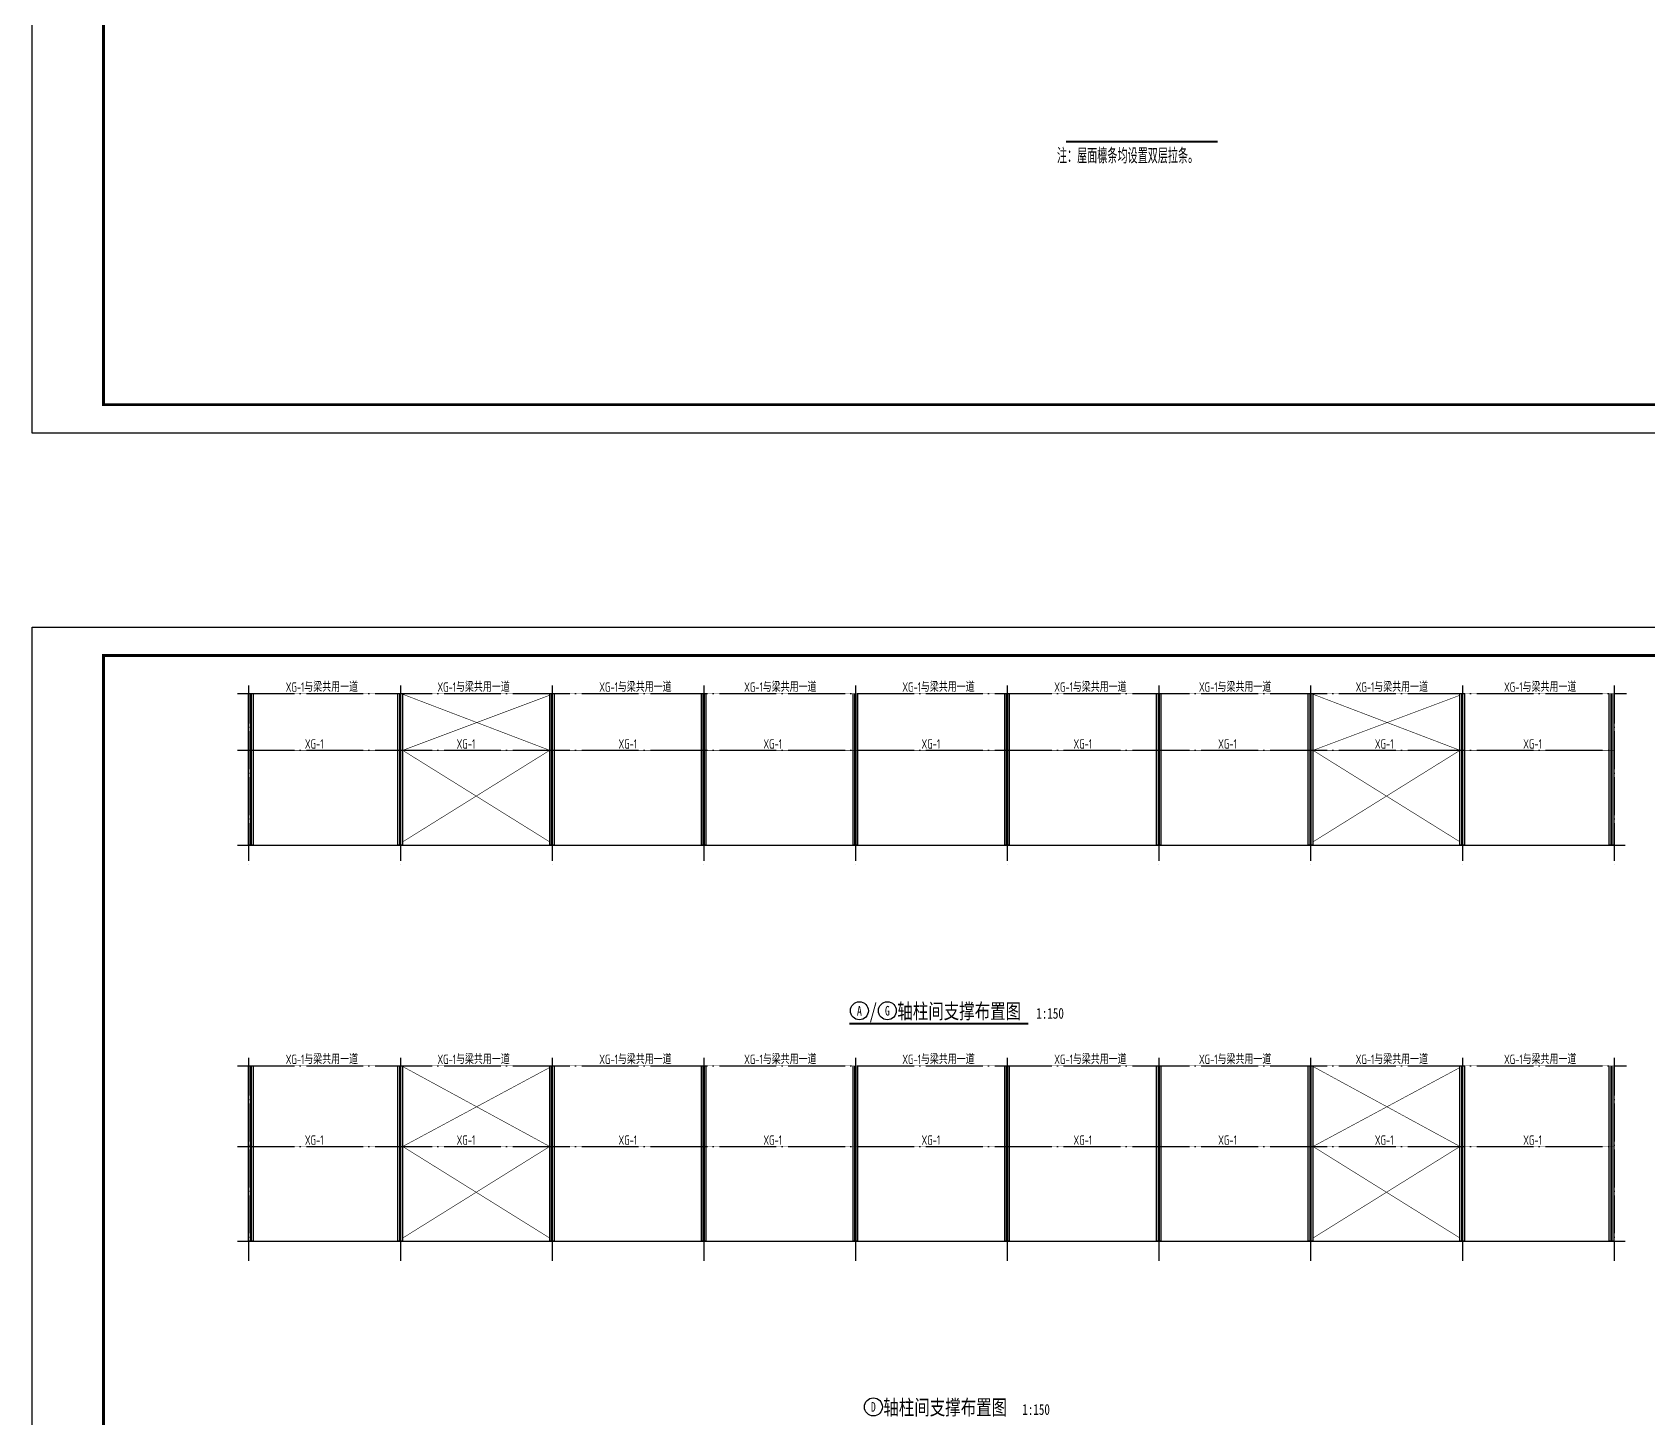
# Model space of a CAD drawing. Extents: x 293620 to 503924, y -252071 to 755100.
# Drawn here: x 366152 to 451331, y 112007 to 185088 of the extents above; entities that cross this region are included whole.
import ezdxf
from ezdxf.enums import TextEntityAlignment as Align

# ---------------------------------------------------------------- set-up
doc = ezdxf.new("R2010")
doc.units = 0
doc.header["$LTSCALE"] = 1000
doc.header["$MEASUREMENT"] = 0
doc.linetypes.add('DOTE', pattern=[2.42, 2, -0.2, 0.02, -0.2])
for name, color, linetype in [('3T_WOOD', 21, 'Continuous'), ('DIM_SYMB', 171, 'Continuous'), ('DOTE', 14, 'DOTE'), ('PUB_TEXT', 7, 'Continuous'), ('SURFACE', 6, 'Continuous'), ('TK', 4, 'Continuous'), ('中粗', 4, 'Continuous'), ('钢梁', 4, 'Continuous')]:
    doc.layers.add(name, color=color, linetype=linetype)
doc.styles.add('TK-LG-B', font='', dxfattribs={"width": 0.75})
doc.styles.add('TSSD_Dimension', font='Tssdeng.shx', dxfattribs={"width": 0.7, "bigfont": 'hztxt.shx'})
doc.styles.add('TSSD_REIN', font='tssdeng.shx', dxfattribs={"width": 0.7, "bigfont": 'tssdchn.shx'})
doc.styles.get('TK-LG-B').set_extended_font_data('SimSun')

# ---------------------------------------------------------------- blocks, each defined once
blk = doc.blocks.new('GeYuanFrame_66261317', base_point=(20.09, 4.53))
at = {"layer": 'TK'}
blk.add_lwpolyline([(20.09, 4.53), (20.09, 598.53), (861.09, 598.53), (861.09, 4.53)], close=True, dxfattribs=at)
at = {"layer": 'TK', "const_width": 1}
blk.add_lwpolyline([(45.09, 588.53), (851.09, 588.53), (851.09, 14.53), (45.09, 14.53)], close=True, dxfattribs=at)
blk = doc.blocks.new('GeYuanFrame_87401422', base_point=(20.09, 4.53))
at = {"layer": 'TK'}
blk.add_lwpolyline([(20.09, 4.53), (20.09, 598.53), (861.09, 598.53), (861.09, 4.53)], close=True, dxfattribs=at)
at = {"layer": 'TK', "const_width": 1}
blk.add_lwpolyline([(45.09, 588.53), (851.09, 588.53), (851.09, 14.53), (45.09, 14.53)], close=True, dxfattribs=at)

msp = doc.modelspace()

# ---------------------------------------------------------------- linework, layer by layer
at = {"layer": 'DIM_SYMB', "const_width": 105}
for points in [[(420663.2, 179322.1), (428661.8, 179322.1)], [(409239, 132791.7), (418673.1, 132791.7)]]:
    msp.add_lwpolyline(points, dxfattribs=at)
at = {"layer": 'DOTE', "ltscale": 1.5}
for p, q in [((376973.9, 150211.5), (450208.2, 150211.5)), ((376973.9, 147211.5), (449558.4, 147211.5)), ((376973.9, 130573.4), (450208.2, 130573.4)), ((376973.9, 126313.4), (449558.4, 126313.4))]:
    msp.add_line(p, q, dxfattribs=at)
at = {"layer": 'DOTE', "linetype": 'DOTE'}
for p, q in [((377558.4, 150634.5), (377558.4, 141173)), ((385558.4, 150634.5), (385558.4, 141173)), ((393558.4, 150634.5), (393558.4, 141173)), ((401558.4, 150634.5), (401558.4, 141173)), ((409558.4, 150634.5), (409558.4, 141173)), ((417558.4, 150634.5), (417558.4, 141173)), ((425558.4, 150634.5), (425558.4, 141173)), ((433558.4, 150634.5), (433558.4, 141173)), ((441558.4, 150634.5), (441558.4, 141173)), ((449558.4, 150634.5), (449558.4, 141173)), ((377558.4, 130996.4), (377558.4, 120275)), ((385558.4, 130996.4), (385558.4, 120275)), ((393558.4, 130996.4), (393558.4, 120275)), ((401558.4, 130996.4), (401558.4, 120275)), ((409558.4, 130996.4), (409558.4, 120275)), ((417558.4, 130996.4), (417558.4, 120275)), ((425558.4, 130996.4), (425558.4, 120275)), ((433558.4, 130996.4), (433558.4, 120275)), ((441558.4, 130996.4), (441558.4, 120275)), ((449558.4, 130996.4), (449558.4, 120275))]:
    msp.add_line(p, q, dxfattribs=at)
at = {"layer": 'PUB_TEXT'}
for centre in [(409764, 133474.2), (411239.4, 133474.2), (410501.7, 112576.1)]:
    msp.add_circle(centre, 472.5, dxfattribs=at)
at = {"layer": 'SURFACE'}
for p, q in [((376968.5, 142211.5), (450148.3, 142211.5)), ((376968.5, 121313.4), (450148.3, 121313.4))]:
    msp.add_line(p, q, dxfattribs=at)
at = {"layer": 'SURFACE', "color": 3, "const_width": 25}
for points in [[(377558.4, 150211.5), (449558.4, 150211.5)], [(377558.4, 147211.5), (449558.4, 147211.5)], [(377558.4, 130573.4), (449558.4, 130573.4)], [(377558.4, 126313.4), (449558.4, 126313.4)]]:
    msp.add_lwpolyline(points, dxfattribs=at)
at = {"layer": '中粗', "color": 6, "const_width": 30}
for points in [[(393433.4, 150118.5), (385683.4, 147211.5), (393433.4, 142383.2)], [(385683.4, 150169.8), (393433.4, 147211.5), (385683.4, 142383.2)], [(441433.4, 150118.5), (433683.4, 147211.5), (441433.4, 142383.2)], [(433683.4, 150169.8), (441433.4, 147211.5), (433683.4, 142383.2)], [(393433.4, 130480.5), (385683.4, 126313.4), (393433.4, 121485.2)], [(385683.4, 130531.8), (393433.4, 126313.4), (385683.4, 121485.2)], [(441433.4, 130480.5), (433683.4, 126313.4), (441433.4, 121485.2)], [(433683.4, 130531.8), (441433.4, 126313.4), (433683.4, 121485.2)]]:
    msp.add_lwpolyline(points, dxfattribs=at)
at = {"layer": '钢梁'}
for p, q in [((377558.4, 142211.5), (377558.4, 150211.5)), ((377653.4, 142211.5), (377653.4, 150211.5)), ((377713.4, 142211.5), (377713.4, 150211.5)), ((377808.4, 142211.5), (377808.4, 150211.5)), ((385433.4, 142211.5), (385433.4, 150211.5)), ((385528.4, 142211.5), (385528.4, 150211.5)), ((385588.4, 142211.5), (385588.4, 150211.5)), ((385683.4, 142211.5), (385683.4, 150211.5)), ((393433.4, 142211.5), (393433.4, 150211.5)), ((393528.4, 142211.5), (393528.4, 150211.5)), ((393588.4, 142211.5), (393588.4, 150211.5)), ((393683.4, 142211.5), (393683.4, 150211.5)), ((401433.4, 142211.5), (401433.4, 150211.5)), ((401528.4, 142211.5), (401528.4, 150211.5)), ((401588.4, 142211.5), (401588.4, 150211.5)), ((401683.4, 142211.5), (401683.4, 150211.5)), ((409433.4, 142211.5), (409433.4, 150211.5)), ((409528.4, 142211.5), (409528.4, 150211.5)), ((409588.4, 142211.5), (409588.4, 150211.5)), ((409683.4, 142211.5), (409683.4, 150211.5)), ((417433.4, 142211.5), (417433.4, 150211.5)), ((417528.4, 142211.5), (417528.4, 150211.5)), ((417588.4, 142211.5), (417588.4, 150211.5)), ((417683.4, 142211.5), (417683.4, 150211.5)), ((425433.4, 142211.5), (425433.4, 150211.5)), ((425528.4, 142211.5), (425528.4, 150211.5)), ((425588.4, 142211.5), (425588.4, 150211.5)), ((425683.4, 142211.5), (425683.4, 150211.5)), ((433433.4, 142211.5), (433433.4, 150211.5)), ((433528.4, 142211.5), (433528.4, 150211.5)), ((433588.4, 142211.5), (433588.4, 150211.5)), ((433683.4, 142211.5), (433683.4, 150211.5)), ((441433.4, 142211.5), (441433.4, 150211.5)), ((441528.4, 142211.5), (441528.4, 150211.5)), ((441588.4, 142211.5), (441588.4, 150211.5)), ((441683.4, 142211.5), (441683.4, 150211.5)), ((449308.4, 142211.5), (449308.4, 150211.5)), ((449403.4, 142211.5), (449403.4, 150211.5)), ((449463.4, 142211.5), (449463.4, 150211.5)), ((449558.4, 142211.5), (449558.4, 150211.5)), ((377808.4, 142211.5), (377558.4, 142211.5)), ((377808.4, 142211.5), (377558.4, 142211.5)), ((385683.4, 142211.5), (385433.4, 142211.5)), ((385683.4, 142211.5), (385433.4, 142211.5)), ((393683.4, 142211.5), (393433.4, 142211.5)), ((393683.4, 142211.5), (393433.4, 142211.5)), ((401683.4, 142211.5), (401433.4, 142211.5)), ((401683.4, 142211.5), (401433.4, 142211.5)), ((409683.4, 142211.5), (409433.4, 142211.5)), ((409683.4, 142211.5), (409433.4, 142211.5)), ((417683.4, 142211.5), (417433.4, 142211.5)), ((417683.4, 142211.5), (417433.4, 142211.5)), ((425683.4, 142211.5), (425433.4, 142211.5)), ((425683.4, 142211.5), (425433.4, 142211.5)), ((433683.4, 142211.5), (433433.4, 142211.5)), ((433683.4, 142211.5), (433433.4, 142211.5)), ((441683.4, 142211.5), (441433.4, 142211.5)), ((441683.4, 142211.5), (441433.4, 142211.5)), ((449558.4, 142211.5), (449308.4, 142211.5)), ((449558.4, 142211.5), (449308.4, 142211.5)), ((377558.4, 121313.4), (377558.4, 130573.4)), ((377653.4, 121313.4), (377653.4, 130573.4)), ((377713.4, 121313.4), (377713.4, 130573.4)), ((377808.4, 121313.4), (377808.4, 130573.4)), ((385433.4, 121313.4), (385433.4, 130573.4)), ((385528.4, 121313.4), (385528.4, 130573.4)), ((385588.4, 121313.4), (385588.4, 130573.4)), ((385683.4, 121313.4), (385683.4, 130573.4)), ((393433.4, 121313.4), (393433.4, 130573.4)), ((393528.4, 121313.4), (393528.4, 130573.4)), ((393588.4, 121313.4), (393588.4, 130573.4)), ((393683.4, 121313.4), (393683.4, 130573.4)), ((401433.4, 121313.4), (401433.4, 130573.4)), ((401528.4, 121313.4), (401528.4, 130573.4)), ((401588.4, 121313.4), (401588.4, 130573.4)), ((401683.4, 121313.4), (401683.4, 130573.4)), ((409433.4, 121313.4), (409433.4, 130573.4)), ((409528.4, 121313.4), (409528.4, 130573.4)), ((409588.4, 121313.4), (409588.4, 130573.4)), ((409683.4, 121313.4), (409683.4, 130573.4)), ((417433.4, 121313.4), (417433.4, 130573.4)), ((417528.4, 121313.4), (417528.4, 130573.4)), ((417588.4, 121313.4), (417588.4, 130573.4)), ((417683.4, 121313.4), (417683.4, 130573.4)), ((425433.4, 121313.4), (425433.4, 130573.4)), ((425528.4, 121313.4), (425528.4, 130573.4)), ((425588.4, 121313.4), (425588.4, 130573.4)), ((425683.4, 121313.4), (425683.4, 130573.4)), ((433433.4, 121313.4), (433433.4, 130573.4)), ((433528.4, 121313.4), (433528.4, 130573.4)), ((433588.4, 121313.4), (433588.4, 130573.4)), ((433683.4, 121313.4), (433683.4, 130573.4)), ((441433.4, 121313.4), (441433.4, 130573.4)), ((441528.4, 121313.4), (441528.4, 130573.4)), ((441588.4, 121313.4), (441588.4, 130573.4)), ((441683.4, 121313.4), (441683.4, 130573.4)), ((449308.4, 121313.4), (449308.4, 130573.4)), ((449403.4, 121313.4), (449403.4, 130573.4)), ((449463.4, 121313.4), (449463.4, 130573.4)), ((449558.4, 121313.4), (449558.4, 130573.4)), ((377808.4, 121313.4), (377558.4, 121313.4)), ((377808.4, 121313.4), (377558.4, 121313.4)), ((385683.4, 121313.4), (385433.4, 121313.4)), ((385683.4, 121313.4), (385433.4, 121313.4)), ((393683.4, 121313.4), (393433.4, 121313.4)), ((393683.4, 121313.4), (393433.4, 121313.4)), ((401683.4, 121313.4), (401433.4, 121313.4)), ((401683.4, 121313.4), (401433.4, 121313.4)), ((409683.4, 121313.4), (409433.4, 121313.4)), ((409683.4, 121313.4), (409433.4, 121313.4)), ((417683.4, 121313.4), (417433.4, 121313.4)), ((417683.4, 121313.4), (417433.4, 121313.4)), ((425683.4, 121313.4), (425433.4, 121313.4)), ((425683.4, 121313.4), (425433.4, 121313.4)), ((433683.4, 121313.4), (433433.4, 121313.4)), ((433683.4, 121313.4), (433433.4, 121313.4)), ((441683.4, 121313.4), (441433.4, 121313.4)), ((441683.4, 121313.4), (441433.4, 121313.4)), ((449558.4, 121313.4), (449308.4, 121313.4)), ((449558.4, 121313.4), (449308.4, 121313.4))]:
    msp.add_line(p, q, dxfattribs=at)

# ---------------------------------------------------------------- block references
at = {"layer": '3T_WOOD', "xscale": 150, "yscale": 150, "zscale": 150}
for name, p in [('GeYuanFrame_66261317', (366151.8, 163949.5)), ('GeYuanFrame_87401422', (366151.8, 64609.7))]:
    msp.add_blockref(name, p, dxfattribs=at)

# ---------------------------------------------------------------- texts
at = {"layer": 'PUB_TEXT', "color": 7, "style": 'TSSD_REIN', "width": 0.7}
msp.add_text('注：屋面檩条均设置双层拉条。', height=800, dxfattribs=at).set_placement((420180.9, 177930.4), align=Align.BOTTOM_LEFT)
at = {"layer": 'PUB_TEXT'}
for s, height, style, width, p in [('XG-1与梁共用一道', 500, 'TSSD_Dimension', 0.7, (379513.9, 150298.3)), ('XG-1与梁共用一道', 500, 'TSSD_Dimension', 0.7, (387513.9, 150298.3)), ('XG-1与梁共用一道', 500, 'TSSD_Dimension', 0.7, (396048.9, 150298.3)), ('XG-1与梁共用一道', 500, 'TSSD_Dimension', 0.7, (403689, 150298.3)), ('XG-1与梁共用一道', 500, 'TSSD_Dimension', 0.7, (412028.2, 150298.3)), ('XG-1与梁共用一道', 500, 'TSSD_Dimension', 0.7, (420039.9, 150298.3)), ('XG-1与梁共用一道', 500, 'TSSD_Dimension', 0.7, (427670.8, 150298.3)), ('XG-1与梁共用一道', 500, 'TSSD_Dimension', 0.7, (435933.9, 150298.3)), ('XG-1与梁共用一道', 500, 'TSSD_Dimension', 0.7, (443756.1, 150298.3)), ('XG-1', 500, 'TSSD_Dimension', 0.7, (380526.3, 147298.3)), ('XG-1', 500, 'TSSD_Dimension', 0.7, (388526.3, 147298.3)), ('XG-1', 500, 'TSSD_Dimension', 0.7, (397061.2, 147298.3)), ('XG-1', 500, 'TSSD_Dimension', 0.7, (404701.4, 147298.3)), ('XG-1', 500, 'TSSD_Dimension', 0.7, (413040.6, 147298.3)), ('XG-1', 500, 'TSSD_Dimension', 0.7, (421052.3, 147298.3)), ('XG-1', 500, 'TSSD_Dimension', 0.7, (428683.2, 147298.3)), ('XG-1', 500, 'TSSD_Dimension', 0.7, (436946.3, 147298.3)), ('XG-1', 500, 'TSSD_Dimension', 0.7, (444768.5, 147298.3)), ('/', 797.5, 'TK-LG-B', 0.75, (410289, 133054.2)), ('轴柱间支撑布置图', 797.47, 'TK-LG-B', 0.75, (411764.4, 133054.2)), ('1:150', 569.62, 'TK-LG-B', 0.75, (419093.1, 133054.2)), ('XG-1与梁共用一道', 500, 'TSSD_Dimension', 0.7, (379513.9, 130660.2)), ('XG-1与梁共用一道', 500, 'TSSD_Dimension', 0.7, (387513.9, 130660.2)), ('XG-1与梁共用一道', 500, 'TSSD_Dimension', 0.7, (396048.9, 130660.2)), ('XG-1与梁共用一道', 500, 'TSSD_Dimension', 0.7, (403689, 130660.2)), ('XG-1与梁共用一道', 500, 'TSSD_Dimension', 0.7, (412028.2, 130660.2)), ('XG-1与梁共用一道', 500, 'TSSD_Dimension', 0.7, (420039.9, 130660.2)), ('XG-1与梁共用一道', 500, 'TSSD_Dimension', 0.7, (427670.8, 130660.2)), ('XG-1与梁共用一道', 500, 'TSSD_Dimension', 0.7, (435933.9, 130660.2)), ('XG-1与梁共用一道', 500, 'TSSD_Dimension', 0.7, (443756.1, 130660.2)), ('XG-1', 500, 'TSSD_Dimension', 0.7, (380526.3, 126400.2)), ('XG-1', 500, 'TSSD_Dimension', 0.7, (388526.3, 126400.2)), ('XG-1', 500, 'TSSD_Dimension', 0.7, (397061.2, 126400.2)), ('XG-1', 500, 'TSSD_Dimension', 0.7, (404701.4, 126400.2)), ('XG-1', 500, 'TSSD_Dimension', 0.7, (413040.6, 126400.2)), ('XG-1', 500, 'TSSD_Dimension', 0.7, (421052.3, 126400.2)), ('XG-1', 500, 'TSSD_Dimension', 0.7, (428683.2, 126400.2)), ('XG-1', 500, 'TSSD_Dimension', 0.7, (436946.3, 126400.2)), ('XG-1', 500, 'TSSD_Dimension', 0.7, (444768.5, 126400.2)), ('轴柱间支撑布置图', 797.47, 'TK-LG-B', 0.75, (411026.7, 112156.1)), ('1:150', 569.62, 'TK-LG-B', 0.75, (418355.4, 112156.1))]:
    msp.add_text(s, height=height, dxfattribs=dict(at, style=style, width=width)).set_placement(p)
at = {"layer": 'PUB_TEXT', "style": 'TK-LG-B'}
for s, height, width, p, p2 in [('G', 507.7, 0.932143, (411113.2, 133220.3), (411365.6, 133220.3)), ('A', 504, 0.966797, (409634.1, 133222.2), (409894, 133222.2)), ('D', 508, 0.929276, (410375.8, 112322.1), (410627.6, 112322.1))]:
    msp.add_text(s, height=height, dxfattribs=dict(at, width=width)).set_placement(p, p2, align=Align.FIT)

doc.saveas('drawing.dxf')
